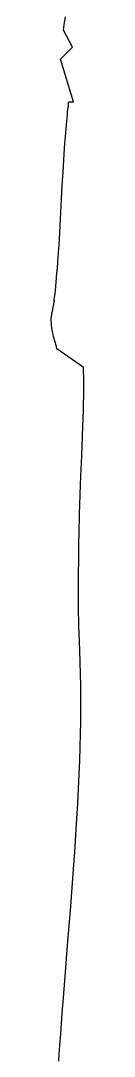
# Model space of a CAD drawing. Header units: metres. Extents: x -0.5 to 50.5, y -0.5 to 50.3.
# Drawn here: x 24.07 to 24.49, y 22.46 to 35.75 of the extents above; entities that cross this region are included whole.
import ezdxf

# ---------------------------------------------------------------- set-up
doc = ezdxf.new("R2010")
doc.units = ezdxf.units.M

msp = doc.modelspace()

# ---------------------------------------------------------------- linework, layer by layer
for p, q in [((24.2434, 35.728), (24.2536, 35.7972)), ((24.2304, 35.6284), (24.2345, 35.6622)), ((24.3458, 35.4111), (24.2304, 35.6284)), ((24.2345, 35.6622), (24.2434, 35.728)), ((24.1897, 35.2568), (24.3458, 35.4111)), ((24.3562, 34.708), (24.1897, 35.2568)), ((24.2939, 34.6775), (24.2947, 34.689)), ((24.2949, 34.7023), (24.2947, 34.7051)), ((24.2947, 34.7051), (24.2952, 34.7051)), ((24.295, 34.6979), (24.2947, 34.7023)), ((24.2947, 34.7023), (24.2949, 34.7023)), ((24.2947, 34.689), (24.295, 34.6957)), ((24.295, 34.6957), (24.2948, 34.6979)), ((24.2948, 34.6979), (24.295, 34.6979)), ((24.2952, 34.7051), (24.2952, 34.7084)), ((24.2952, 34.7084), (24.2955, 34.7084)), ((24.2955, 34.7084), (24.2955, 34.7098)), ((24.2955, 34.7098), (24.3407, 34.7081)), ((24.3407, 34.7081), (24.3562, 34.708)), ((24.2787, 34.5446), (24.2823, 34.5746)), ((24.2823, 34.5746), (24.2862, 34.6053)), ((24.2862, 34.6053), (24.2905, 34.6406)), ((24.2905, 34.6406), (24.2919, 34.6543)), ((24.2919, 34.6543), (24.2939, 34.6775)), ((24.2659, 34.4129), (24.2702, 34.4619)), ((24.2702, 34.4619), (24.2744, 34.505)), ((24.2744, 34.505), (24.2787, 34.5446)), ((24.2478, 34.179), (24.2572, 34.3055)), ((24.2572, 34.3055), (24.2659, 34.4129)), ((24.243, 34.1104), (24.2478, 34.179)), ((24.2332, 33.9627), (24.243, 34.1104)), ((24.2233, 33.8049), (24.2332, 33.9627)), ((24.2135, 33.6378), (24.2233, 33.8049)), ((24.2039, 33.4654), (24.2135, 33.6378)), ((24.1946, 33.291), (24.2039, 33.4654)), ((24.1862, 33.1189), (24.1946, 33.291)), ((24.1814, 33.0326), (24.1862, 33.1189)), ((24.172, 32.8734), (24.1814, 33.0326)), ((24.1619, 32.7207), (24.172, 32.8734)), ((24.1512, 32.5762), (24.1619, 32.7207)), ((24.1459, 32.5107), (24.1512, 32.5762)), ((24.1354, 32.3928), (24.141, 32.4537)), ((24.141, 32.4537), (24.1459, 32.5107)), ((24.1204, 32.2515), (24.1251, 32.2921)), ((24.1251, 32.2921), (24.1302, 32.3397)), ((24.1302, 32.3397), (24.1354, 32.3928)), ((24.0712, 31.9319), (24.1131, 32.1589)), ((24.1067, 32.1602), (24.1087, 32.1705)), ((24.1131, 32.1589), (24.1067, 32.1602)), ((24.1086, 32.1705), (24.1091, 32.1727)), ((24.1087, 32.1705), (24.1086, 32.1705)), ((24.1091, 32.1727), (24.1132, 32.1972)), ((24.1132, 32.1972), (24.1165, 32.2203)), ((24.1165, 32.2203), (24.1204, 32.2515)), ((24.0724, 31.8997), (24.0712, 31.9319)), ((24.0729, 31.8925), (24.0724, 31.8997)), ((24.0753, 31.8634), (24.0729, 31.8925)), ((24.0774, 31.8428), (24.0753, 31.8634)), ((24.0819, 31.8074), (24.0774, 31.8428)), ((24.0848, 31.7885), (24.0819, 31.8074)), ((24.0901, 31.7581), (24.0848, 31.7885)), ((24.0937, 31.7397), (24.0901, 31.7581)), ((24.097, 31.7243), (24.0937, 31.7397)), ((24.1027, 31.6991), (24.097, 31.7243)), ((24.1064, 31.6839), (24.1027, 31.6991)), ((24.1144, 31.6532), (24.1064, 31.6839)), ((24.1219, 31.6266), (24.1144, 31.6532)), ((24.1348, 31.5841), (24.1219, 31.6266)), ((24.1387, 31.5681), (24.1348, 31.5841)), ((24.1411, 31.5562), (24.1387, 31.5681)), ((24.1441, 31.5405), (24.1411, 31.5562)), ((24.4824, 31.3044), (24.1441, 31.5405)), ((24.4838, 31.2912), (24.4824, 31.3044)), ((24.4854, 31.2688), (24.4838, 31.2912)), ((24.4869, 31.2352), (24.4854, 31.2688)), ((24.4883, 31.1926), (24.4869, 31.2352)), ((24.489, 31.1338), (24.4883, 31.1926)), ((24.4893, 31.0787), (24.489, 31.1338)), ((24.4878, 30.9312), (24.4888, 31.0034)), ((24.4888, 31.0034), (24.4893, 31.0787)), ((24.4837, 30.7493), (24.486, 30.842)), ((24.486, 30.842), (24.4878, 30.9312)), ((24.4808, 30.6493), (24.4837, 30.7493)), ((24.4773, 30.5404), (24.4808, 30.6493)), ((24.4731, 30.4238), (24.4773, 30.5404)), ((24.4627, 30.1663), (24.4731, 30.4238)), ((24.4518, 29.9097), (24.4627, 30.1663)), ((24.4471, 29.7899), (24.4518, 29.9097)), ((24.4429, 29.6659), (24.4471, 29.7899)), ((24.439, 29.5428), (24.4429, 29.6659)), ((24.4355, 29.4194), (24.439, 29.5428)), ((24.4297, 29.1698), (24.4355, 29.4194)), ((24.4273, 29.0453), (24.4297, 29.1698)), ((24.4254, 28.9234), (24.4273, 29.0453)), ((24.4238, 28.8024), (24.4254, 28.9234)), ((24.4227, 28.6846), (24.4238, 28.8024)), ((24.4216, 28.4592), (24.4219, 28.5702)), ((24.4219, 28.5702), (24.4227, 28.6846)), ((24.4217, 28.3525), (24.4216, 28.4592)), ((24.4222, 28.2499), (24.4217, 28.3525)), ((24.4231, 28.1513), (24.4222, 28.2499)), ((24.4245, 28.0611), (24.4231, 28.1513)), ((24.4263, 27.9757), (24.4245, 28.0611)), ((24.4286, 27.8969), (24.4263, 27.9757)), ((24.4382, 27.6674), (24.4286, 27.8969)), ((24.4433, 27.5181), (24.4382, 27.6674)), ((24.4472, 27.3685), (24.4433, 27.5181)), ((24.4497, 27.2185), (24.4472, 27.3685)), ((24.4511, 27.0659), (24.4497, 27.2185)), ((24.4512, 26.9177), (24.4511, 27.0659)), ((24.4499, 26.7539), (24.4512, 26.9177)), ((24.4473, 26.5979), (24.4499, 26.7539)), ((24.4432, 26.4265), (24.4473, 26.5979)), ((24.4378, 26.2557), (24.4432, 26.4265)), ((24.431, 26.0792), (24.4378, 26.2557)), ((24.4228, 25.9), (24.431, 26.0792)), ((24.4129, 25.7056), (24.4228, 25.9)), ((24.4018, 25.5116), (24.4129, 25.7056)), ((24.3889, 25.3019), (24.4018, 25.5116)), ((24.3745, 25.0876), (24.3889, 25.3019)), ((24.3586, 24.8625), (24.3745, 25.0876)), ((24.341, 24.6281), (24.3586, 24.8625)), ((24.322, 24.3851), (24.341, 24.6281)), ((24.2815, 23.8884), (24.322, 24.3851)), ((24.2535, 23.5408), (24.2815, 23.8884)), ((24.2279, 23.2135), (24.2535, 23.5408)), ((24.2127, 23.0141), (24.2279, 23.2135)), ((24.1932, 22.7513), (24.2127, 23.0141)), ((24.1827, 22.6055), (24.1932, 22.7513)), ((24.1747, 22.4867), (24.1827, 22.6055)), ((24.1695, 22.4007), (24.1747, 22.4867))]:
    msp.add_line(p, q)

doc.saveas('drawing.dxf')
